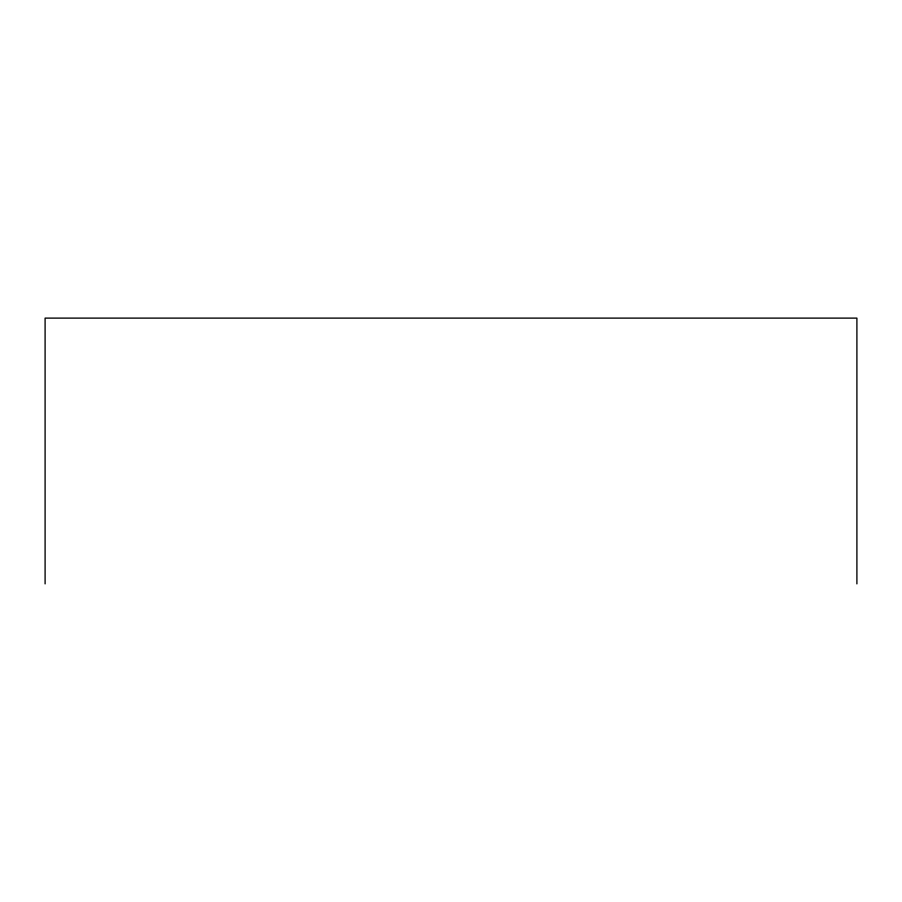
<?xml version="1.0" encoding="UTF-8"?>
<svg xmlns="http://www.w3.org/2000/svg" width="902" height="902" viewBox="0 0 902 902"><rect width="100%" height="100%" fill="white"/><g stroke="black" fill="none" stroke-linecap="round" stroke-linejoin="round"><path stroke-width="1.35" d="M856.9 583.887L856.9 318.113L45.1 318.113L45.1 583.887"/></g></svg>
